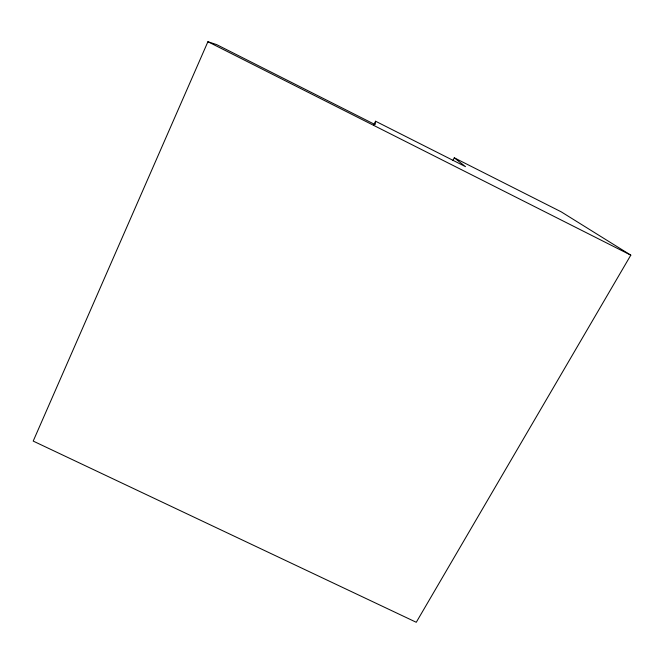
<?xml version="1.0" encoding="UTF-8"?>
<svg xmlns="http://www.w3.org/2000/svg" width="664" height="664" viewBox="0 0 664 664"><rect width="100%" height="100%" fill="white"/><g stroke="black" fill="none" stroke-linecap="round" stroke-linejoin="round"><path stroke-width="1" d="M454.284 157.808L465.489 166.639L375.583 121.238L375.11 124.608L216.622 44.604L207.907 41.716L33.2 441.087L416.262 622.284L630.8 255.15L561.163 211.808L454.284 157.808L452.856 160.563M373.766 124.94L375.583 121.238M207.907 41.716L630.8 255.15"/></g></svg>
